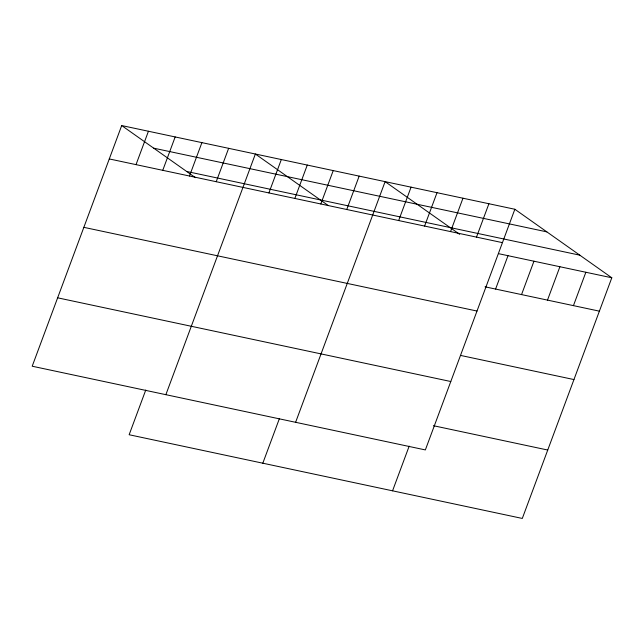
<?xml version="1.0" encoding="UTF-8"?>
<svg xmlns="http://www.w3.org/2000/svg" width="644" height="644" viewBox="0 0 644 644"><rect width="100%" height="100%" fill="white"/><g stroke="black" fill="none" stroke-linecap="round" stroke-linejoin="round"><path stroke-width="0.97" d="M121.7 125.556L32.2 366.219L425.354 449.923L514.854 209.26L121.7 125.556L195.454 177.68M136.021 164.631L148.434 131.247M162.755 170.322L175.168 136.947M189.489 176.013L201.902 142.638M216.223 181.705L228.636 148.329M145.761 390.047L129.146 434.74L522.3 518.444L611.8 277.781L514.854 209.26M165.87 394.675L255.37 154.021L328.327 205.581M268.91 192.918L281.323 159.543M294.855 198.449L307.269 165.065M320.809 203.971L333.222 170.596M346.754 209.493L359.167 176.118M262.816 463.197L279.44 418.503M295.612 422.303L385.112 181.64L459.663 234.327M398.652 220.546L411.065 187.163M424.597 226.068L437.01 192.693M450.55 231.59L462.964 198.215M476.496 237.113L488.909 203.737M392.558 490.817L409.182 446.131M495.59 289.059L508.003 255.684M521.543 294.582L533.957 261.206M547.489 300.112L559.902 266.729M573.442 305.634L585.855 272.259M153.691 148.168L546.845 231.872M186.655 171.465L579.809 255.169M109.287 158.939L502.441 242.643M498.4 253.639L611.8 277.781M485.021 286.813L599.387 311.157M83.849 227.34L477.003 311.044M460.541 355.416L573.949 379.566M57.638 297.818L450.792 381.522M433.372 425.692L547.738 450.035"/></g></svg>
